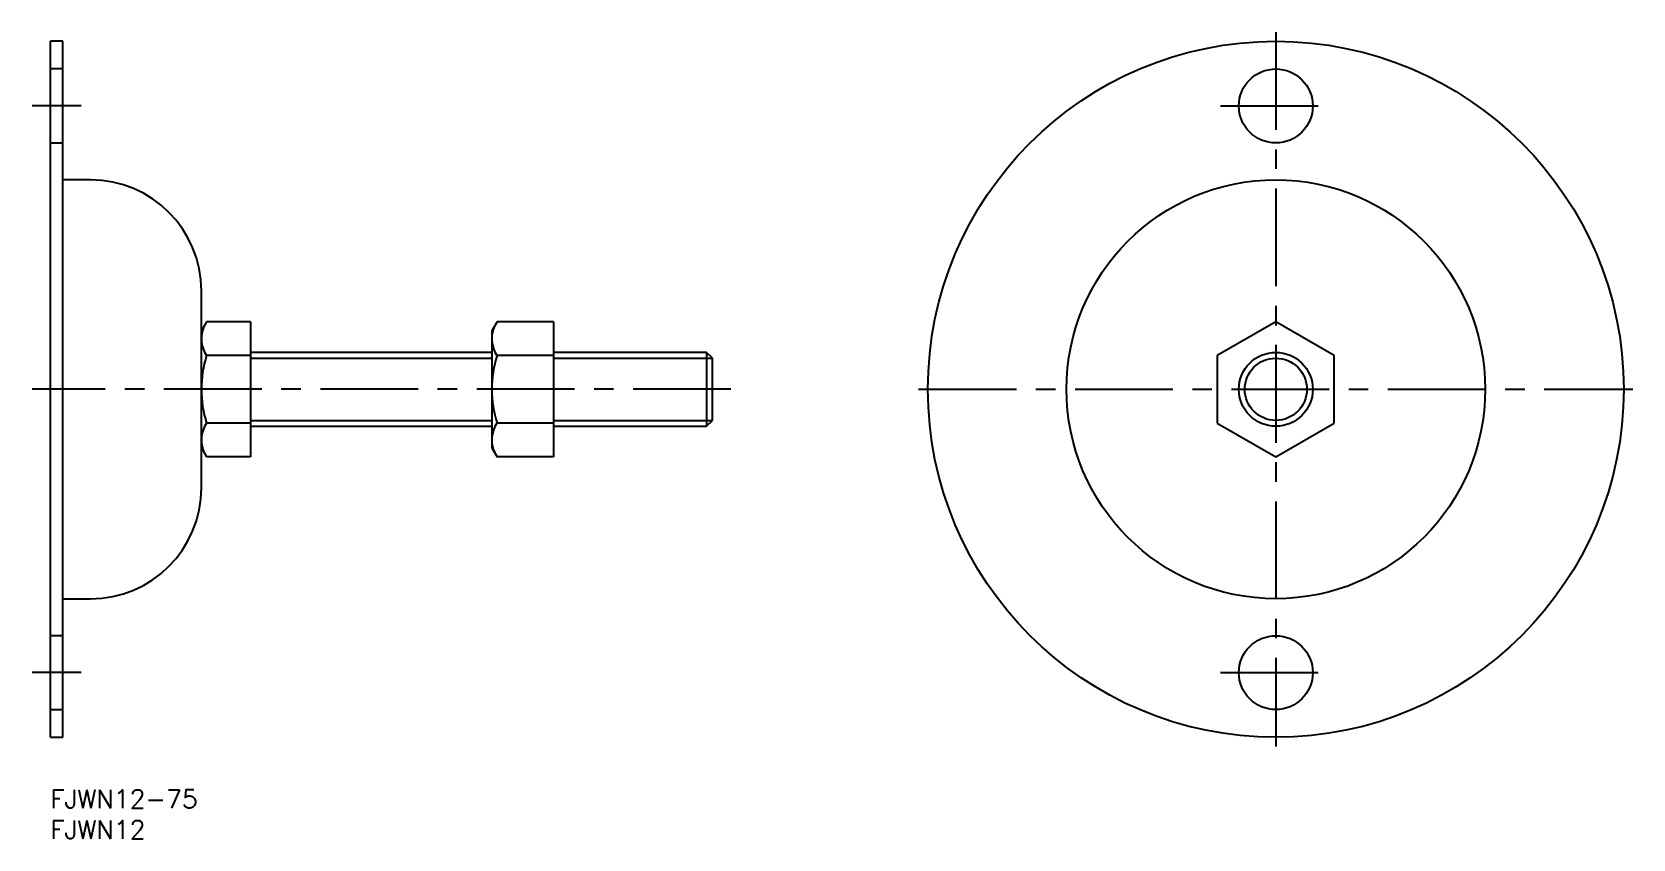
# Model space of a CAD drawing. Extents: x -3 to 257, y -8 to 123.
import ezdxf

# ---------------------------------------------------------------- set-up
doc = ezdxf.new("R2010")
doc.units = 0
doc.header["$LTSCALE"] = 0.5
doc.linetypes.add('CENTER', pattern=[50.8, 31.75, -6.35, 6.35, -6.35])
doc.linetypes.add('DASHED', pattern=[19.05, 12.7, -6.35])
for name, color, linetype in [('MSM_CENTER', 1, 'CENTER'), ('MSM_CONTINUOUS', 7, 'CONTINUOUS'), ('MSM_DASHED', 4, 'DASHED'), ('MSM_NARROW', 5, 'CONTINUOUS'), ('MSM_PART_NUMBER', 7, 'CONTINUOUS')]:
    doc.layers.add(name, color=color, linetype=linetype)
doc.styles.get("Standard").update_dxf_attribs({"font": 'txt.shx', "height": 3, "bigfont": 'bigfont.shx'})

# ---------------------------------------------------------------- blocks, each defined once
blk = doc.blocks.new('*U10')
at = {"layer": 'MSM_PART_NUMBER'}
blk.add_text('FJWN12-75', height=3, dxfattribs=at).set_placement((0, -3))
blk = doc.blocks.new('*U11')
at = {"layer": 'MSM_PART_NUMBER'}
blk.add_text('FJWN12', height=3, dxfattribs=at).set_placement((0, -8))

msp = doc.modelspace()

# ---------------------------------------------------------------- linework, layer by layer
at = {"layer": 'MSM_CENTER'}
for p, q in [((198.99, 123), (198.99, 7)), ((5, 111), (-3, 111)), ((189.99, 111), (207.99, 111)), ((110.5, 65), (-3, 65)), ((140.99, 65), (256.99, 65)), ((5, 19), (-3, 19)), ((189.99, 19), (207.99, 19))]:
    msp.add_line(p, q, dxfattribs=at)
at = {"layer": 'MSM_CONTINUOUS'}
for p, q in [((0, 8.5), (0, 121.5)), ((2, 121.5), (0, 121.5)), ((2, 8.5), (2, 121.5)), ((6.5, 99), (2, 99)), ((24.5, 49), (24.5, 81)), ((25.35, 75.97), (24.5, 74.5)), ((32.5, 75.97), (25.35, 75.97)), ((32.5, 75.97), (32.5, 54.03)), ((72.52, 75.97), (71.67, 74.5)), ((81.67, 75.97), (72.52, 75.97)), ((81.67, 75.97), (81.67, 54.03)), ((198.99, 75.97), (189.49, 70.48)), ((208.49, 70.48), (198.99, 75.97)), ((71.67, 74.5), (71.67, 55.5)), ((32.5, 70.48), (25.35, 70.48)), ((71.67, 71), (32.5, 71)), ((81.67, 70.48), (72.52, 70.48)), ((106.55, 71), (81.67, 71)), ((107.5, 70.05), (106.55, 71)), ((106.55, 71), (106.55, 59)), ((189.49, 70.48), (189.49, 59.52)), ((208.49, 59.52), (208.49, 70.48)), ((107.5, 59.95), (107.5, 70.05)), ((106.55, 59), (107.5, 59.95)), ((32.5, 59.52), (25.35, 59.52)), ((32.5, 59), (71.67, 59)), ((81.67, 59.52), (72.52, 59.52)), ((81.67, 59), (106.55, 59)), ((189.49, 59.52), (198.99, 54.03)), ((198.99, 54.03), (208.49, 59.52)), ((24.5, 55.5), (25.35, 54.03)), ((71.67, 55.5), (72.52, 54.03)), ((32.5, 54.03), (25.35, 54.03)), ((81.67, 54.03), (72.52, 54.03)), ((2, 31), (6.5, 31)), ((0, 8.5), (2, 8.5))]:
    msp.add_line(p, q, dxfattribs=at)
for centre, radius in [((198.99, 65), 56.5), ((198.99, 111), 6), ((198.99, 65), 34), ((198.99, 65), 6), ((198.99, 19), 6)]:
    msp.add_circle(centre, radius, dxfattribs=at)
for centre, radius, start, end in [((6.5, 81), 18, 0, 90), ((29.36, 73.23), 4.86, 154.3842, 214.3842), ((76.52, 73.23), 4.86, 154.3842, 214.3842), ((42.65, 65), 18.15, 162.412, 197.588), ((89.82, 65), 18.15, 162.412, 197.588), ((29.36, 56.77), 4.86, 145.6158, 205.6158), ((76.52, 56.77), 4.86, 145.6158, 205.6158), ((6.5, 49), 18, 270, 0)]:
    msp.add_arc(centre, radius, start, end, dxfattribs=at)
at = {"layer": 'MSM_DASHED'}
for p, q in [((2, 117), (0, 117)), ((0, 105), (2, 105)), ((2, 25), (0, 25)), ((0, 13), (2, 13))]:
    msp.add_line(p, q, dxfattribs=at)
at = {"layer": 'MSM_NARROW'}
for p, q in [((32.5, 70.05), (71.67, 70.05)), ((81.67, 70.05), (107.5, 70.05)), ((32.5, 59.95), (71.67, 59.95)), ((81.67, 59.95), (107.5, 59.95))]:
    msp.add_line(p, q, dxfattribs=at)
msp.add_circle((198.99, 65), 5.05, dxfattribs=at)

# ---------------------------------------------------------------- block references
at = {"layer": 'MSM_CONTINUOUS'}
for name in ['*U10', '*U11']:
    msp.add_blockref(name, (0, 0), dxfattribs=at)

doc.saveas('drawing.dxf')
